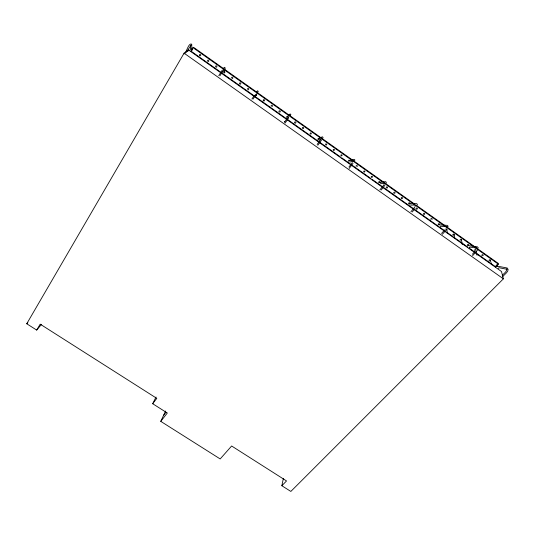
<?xml version="1.0" encoding="UTF-8"?>
<svg xmlns="http://www.w3.org/2000/svg" width="535" height="535" viewBox="0 0 535 535"><rect width="100%" height="100%" fill="white"/><g stroke="black" fill="none" stroke-linecap="round" stroke-linejoin="round"><path stroke-width="0.8" d="M447.962 226.78L447.969 225.991L447.133 225.362L438.84 224.814M223.015 72.252L223.804 68.273M224.178 72.74L225.195 67.891L224.359 67.336L223.637 68.159M41.489 324.417L36.681 330.075L26.75 323.769L184.08 53.172L188.581 50.002L501.476 271.512L503.381 278.829L290.846 491.438L281.845 485.72L283.356 478.471M417.26 205.005L417.333 204.256L416.511 203.634L409.188 203.808M386.016 183.324L386.31 182.241L385.501 181.632L379.168 182.542M281.845 485.72L286.539 480.945L231.635 445.996L220.179 458.943L160.761 421.366L165.582 411.007M354.518 160.988L354.892 159.952L354.103 159.35L348.787 161.015M160.761 421.366L167.321 413.013L152.696 403.731L156.026 397.037M256.098 95.35L258.231 91.331L257.462 90.789L256.807 91.679M322.618 138.358L323.073 137.381L322.297 136.786L318.024 139.22M321.334 138.485L321.669 137.689M184.08 53.901C186.12 54.035 188.4 42.191 191.717 44.144L191.864 49.849M186.26 52.33L191.115 45.094M187.772 51.387L188.581 50.002M189.952 50.123L190.487 49.213L190.353 45.315M320.967 137.676L193.523 47.301L193.015 47.662L190.995 51.106L340.287 156.815M36.681 330.075L40.192 324.163L156.788 398.368L152.696 403.731M218.788 75.636L222.319 70.025M219.938 75.736L222.975 70.901M290.304 115.44L290.846 114.477L290.09 113.935L286.88 117.165M477.487 250.106L472.619 255.71M320.933 139.154L317.135 144.483M415.193 206.523L410.913 211.786M384.09 184.475L383.241 185.719M251.905 99.055L254.386 95.27M253.008 99.129L255.275 95.685M321.421 140.257L317.817 145.259M288.311 118.456L288.699 117.887M352.324 162.56L351.736 163.402M384.899 185.244L384.137 186.334M284.426 122.355L287.235 118.315M285.068 123.117L287.924 119.017M352.598 163.991L352.993 163.442M348.967 166.994L351.448 163.797M349.174 168.438L352.197 164.539M163.483 415.521L165.984 412.324M379.89 189.845L382.946 186.106M381.134 190.032L383.729 186.869M412.197 212L414.859 208.917M26.75 323.769L27.847 322.531M439.716 226.98L440.385 226.231L447.2 226.72M441.549 233.447L444.766 229.889M442.331 234.303L445.601 230.692M469.155 247.825L469.844 247.096L476.672 248.053M472.358 254.265L475.1 251.376M490.943 263.487L495.718 266.865L498.366 264.163L498.152 263.327L446.357 226.599M498.245 268.423L498.948 267.714L507.287 269.332M502.258 275.411C503.468 273.619 507.367 271.533 506.591 268.844M502.532 276.862C503.582 275.017 510.53 270.763 507.254 268.015L497.102 266.082L497.777 266.564M287.589 117.994L288.646 116.951M357.126 166.586C358.209 165.542 355.661 164.92 356.096 166.338M334.101 150.469C335.679 148.977 331.934 149.064 333.593 150.475M364.549 172.043C366.161 170.598 362.416 170.645 364.041 172.049M372.106 177.393C373.718 175.962 369.979 176.002 371.598 177.399M318.907 140.183L321.722 138.612M349.837 162.092L353.481 160.988M341.584 155.932C343.51 154.916 339.872 154.033 341.083 155.812M380.392 183.732L384.852 183.124M326.089 145.085C328.089 144.744 325.273 142.718 325.548 144.697M410.572 205.112L415.835 205.019M468.145 245.572L477.38 246.822L478.323 247.946M310.507 134.124C312.534 134.298 310.32 131.617 310.079 133.616M184.08 53.172L503.381 278.829M322.331 138.639L414.331 203.882M416.377 205.333L445 225.63M193.015 47.662L320.472 138.03M321.836 139L382.498 182.007M383.862 182.977L473.147 246.281M474.512 247.25L498.366 264.163M341.651 157.778L370.962 178.536M372.327 179.499L438.453 226.318M439.817 227.288L445.949 231.628M447.313 232.598L453.446 236.938M454.81 237.901L467.764 247.076M469.128 248.039L474.585 251.905M476.625 253.349L489.579 262.524M318.071 139.508L318.178 138.384L319.114 138.886M348.586 161.102L349.007 160.065L349.77 160.774M495.504 266.029L495.718 266.865M490.368 260.117L491.458 264.711M476.277 251.53L477.033 255.262M461.458 239.754L462.26 244.548M454.168 234.584L454.75 238.53M446.852 229.401L447.354 233.293M191.838 48.692A0.716 0.655 65.9 0 1 192.667 49.447A0.716 0.655 65.9 0 1 191.824 50.049M199.508 55.413A0.716 0.655 65.6 0 1 199.99 54.416A0.716 0.655 65.6 0 1 200.745 55.299A0.716 0.655 65.6 0 1 199.749 55.694M207.493 60.769A0.709 0.655 65.1 0 1 208.289 60.154A0.709 0.655 65.1 0 1 208.777 61.124A0.709 0.655 65.1 0 1 207.807 61.405M215.551 66.648A0.709 0.655 64.6 0 1 216.16 65.832A0.709 0.655 64.6 0 1 216.856 66.648A0.709 0.655 64.6 0 1 216.006 67.183M224.232 71.516A0.702 0.655 64 0 1 224.847 72.446A0.702 0.655 64 0 1 223.857 72.773M231.535 77.802A0.696 0.655 63.2 0 1 232.284 77.187A0.696 0.655 63.2 0 1 232.845 78.05A0.696 0.655 63.2 0 1 232.003 78.511M239.573 83.794A0.696 0.655 62.2 0 1 240.021 82.831A0.696 0.655 62.2 0 1 240.824 83.574A0.696 0.655 62.2 0 1 239.961 84.156M247.437 89.071A0.689 0.655 61 0 1 248.193 88.462A0.689 0.655 61 0 1 248.748 89.312A0.689 0.655 61 0 1 247.899 89.773M256.512 94.307A0.689 0.655 59.4 0 1 255.977 95.417M255.422 95.023A0.689 0.655 59.4 0 1 255.462 94.347M271.178 106.184A0.682 0.655 54.7 0 1 271.479 105.295A0.682 0.655 54.7 0 1 272.368 105.629A0.682 0.655 54.7 0 1 272.068 106.518M279.016 111.735A0.675 0.655 50.9 0 1 279.43 110.812A0.675 0.655 50.9 0 1 280.273 111.407A0.675 0.655 50.9 0 1 279.564 112.129M286.927 117.419A0.675 0.655 45.8 0 1 286.994 116.483A0.675 0.655 45.8 0 1 287.937 116.576M284.299 121.692A0.689 0.669 43 0 1 284.647 121.632M294.624 122.789A0.669 0.655 39 0 1 295.099 121.866A0.669 0.655 39 0 1 295.888 122.589A0.669 0.655 39 0 1 294.999 123.137M302.482 128.44A0.669 0.655 30.6 0 1 302.656 127.45A0.669 0.655 30.6 0 1 303.619 127.811A0.669 0.655 30.6 0 1 303.111 128.674M401.584 198.645A0.669 0.615 -8.3 0 1 401.33 197.703A0.669 0.615 -8.3 0 1 402.394 197.689A0.669 0.615 -8.3 0 1 402.099 198.639M467.931 245.565A0.675 0.588 -10.4 0 1 467.45 244.749A0.675 0.588 -10.4 0 1 468.493 244.508A0.675 0.588 -10.4 0 1 468.433 245.445M482.229 255.77A0.675 0.582 -10.6 0 1 481.981 254.914A0.675 0.582 -10.6 0 1 483.011 254.8A0.675 0.582 -10.6 0 1 482.898 255.697M424.014 214.455A0.675 0.609 -9.4 0 1 423.506 213.619A0.675 0.609 -9.4 0 1 424.543 213.365A0.675 0.609 -9.4 0 1 424.509 214.328M430.949 219.444A0.675 0.602 -9.6 0 1 431.056 218.628A0.675 0.602 -9.6 0 1 431.966 218.628A0.675 0.602 -9.6 0 1 432.012 219.444M496.774 265.995A0.675 0.575 -10.7 0 1 496.306 265.193A0.675 0.575 -10.7 0 1 497.356 264.965A0.675 0.575 -10.7 0 1 497.282 265.888M460.347 240.295A0.675 0.588 -10.3 0 1 460.207 239.553A0.675 0.588 -10.3 0 1 461.023 239.259A0.675 0.588 -10.3 0 1 461.444 239.907M416.451 209.172A0.669 0.609 -9.1 0 1 416.197 208.235A0.669 0.609 -9.1 0 1 417.26 208.229A0.669 0.609 -9.1 0 1 416.959 209.172M453.379 235.253A0.675 0.595 -10.2 0 1 452.864 234.484A0.675 0.595 -10.2 0 1 453.834 234.136A0.675 0.595 -10.2 0 1 454.008 235.025M489.772 260.913A0.675 0.582 -10.6 0 1 489.057 260.304A0.675 0.582 -10.6 0 1 489.92 259.769A0.675 0.582 -10.6 0 1 490.334 260.565M378.974 182.656A0.669 0.629 -6.6 0 1 378.934 181.693A0.669 0.629 -6.6 0 1 379.95 181.806A0.669 0.629 -6.6 0 1 379.636 182.729M393.974 193.275A0.669 0.622 -7.8 0 1 393.941 192.326A0.669 0.622 -7.8 0 1 394.957 192.439A0.669 0.622 -7.8 0 1 394.636 193.356M409.028 203.915A0.669 0.615 -8.7 0 1 408.773 202.972A0.669 0.615 -8.7 0 1 409.837 202.966A0.669 0.615 -8.7 0 1 409.542 203.915M386.484 187.972A0.669 0.622 -7.3 0 1 386.451 187.023A0.669 0.622 -7.3 0 1 387.46 187.136A0.669 0.622 -7.3 0 1 387.146 188.046M446.464 228.926A0.675 0.595 -10 0 1 446.417 230.037M445.575 229.254A0.675 0.595 -10 0 1 445.956 228.926M438.426 224.767A0.675 0.602 -9.8 0 1 438.265 224.011A0.675 0.602 -9.8 0 1 439.074 223.71A0.675 0.602 -9.8 0 1 439.516 224.366M475.347 250.694A0.675 0.582 -10.5 0 1 474.625 250.186A0.675 0.582 -10.5 0 1 475.254 249.531A0.675 0.582 -10.5 0 1 475.969 250.039M263.24 100.266A0.682 0.655 57.4 0 0 264.203 100.948A0.682 0.655 57.4 0 0 264.27 99.784A0.682 0.655 57.4 0 0 263.24 100.266"/></g></svg>
